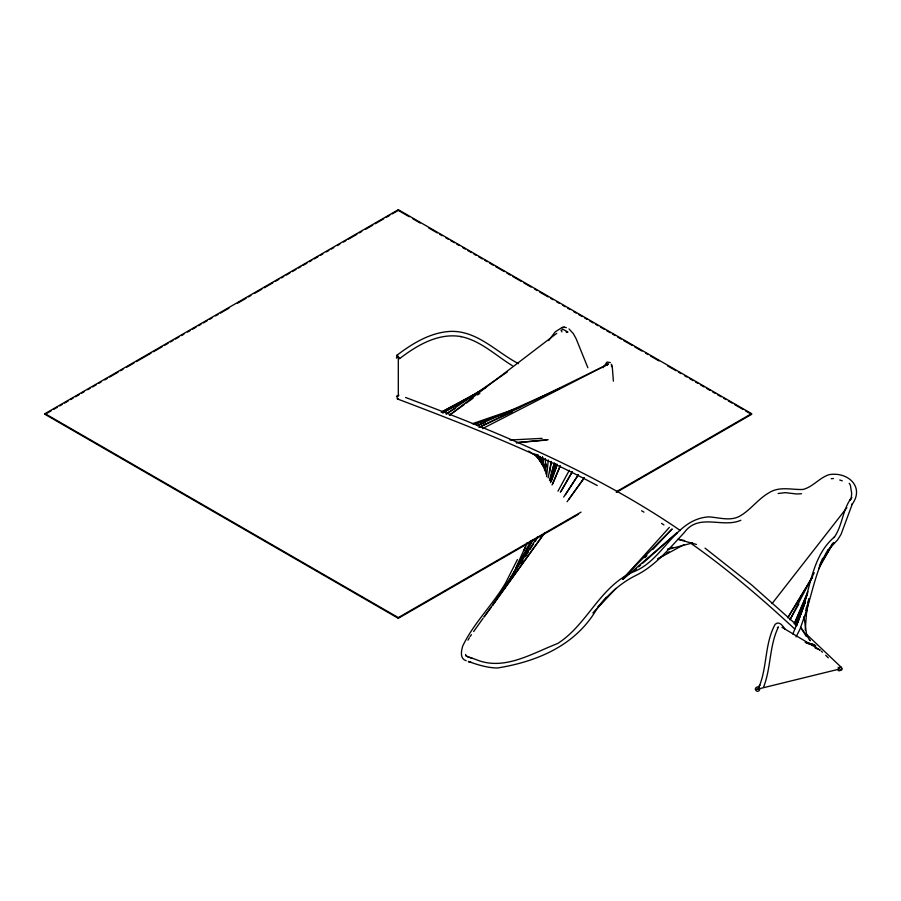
<?xml version="1.0" encoding="UTF-8"?>
<svg xmlns="http://www.w3.org/2000/svg" width="901" height="901" viewBox="0 0 901 901"><rect width="100%" height="100%" fill="white"/><g stroke="black" fill="none" stroke-linecap="round" stroke-linejoin="round"><path stroke-width="1.35" d="M611.486 364.86L611.52 364.241L611.576 366.662M805.246 630.013L807.071 605.202M562.201 327.908L564.285 327.142L566.324 327.671M546.592 476.652L548.281 459.994M518.514 363.632C496.293 352.201 477.102 330.228 450.038 331.41C430.16 332.582 412.444 343.472 396.992 355.208L398.659 357.674M399.008 358.069L399.627 358.609L396.992 355.208M805.866 610.473L806.249 607.77M549.644 472.541L551.333 461.447L548.123 477.879M805.922 615.71L808.963 599.334M550.41 478.949L554.318 462.877L549.452 480.346M807.803 602.792L808.85 598.715M551.378 478.217L555.793 463.598L550.117 480.864M551.266 481.404L557.28 464.319L550.522 482.609M805.111 602.161L796.45 625.913L805.28 602.206M807.082 595.032L795.369 624.911L805.179 600.505M552.809 483.713L560.298 465.772L552.02 484.986M807.882 591.653L794.288 623.886L807.668 593.016M515.98 567.517L527.265 542.639M819.369 566.008L822.703 558.293M763.53 687.249C771.188 667.923 769.184 645.645 778.475 626.916L777.338 627.896M517.399 559.589L505.641 582.868C492.791 604.875 473.791 622.873 462.754 645.961C461.289 650.77 459.611 658.8 466.189 660.737M523.965 550.331L525.711 546.873M814.267 572.732L789.918 619.809L798.804 604.075M509.076 581.156L531.185 540.476M557.978 491.169L569.364 470.221M818.536 568.903L832.828 543.427M607.544 364.826L607.893 364.195L606.79 363.903L607.274 365.412M603.096 367.687L606.981 362.056L610.337 362.562M467.979 640.172L469.331 637.84M509.876 579.985L514.798 571.471M516.194 569.038L532.345 541.05M561.143 491.18L572.372 471.707L560.366 492.329M504.594 588.184L532.84 539.654M792.846 634.011L799.818 616.701C810.506 590.482 811.17 556.536 834.472 536.951L834.078 537.548C842.717 525.486 842.435 509.088 851.76 497.453L850.15 500.134L851.332 498.152L851.659 493.162L850.353 485.098L849.192 483.274M796.045 636.928L799.998 629.191L803.929 617.951C812.071 595.516 815.225 570.705 827.861 550.083L827.512 550.612L837.536 539.958L841.005 534.462L852.357 503.884L851.952 504.56C864.915 487.182 848.156 471.46 829.157 474.647C819.414 477.676 812.939 487.002 802.937 489.457C791.574 489.941 779.658 486.044 769.184 492.667C758.248 498.782 750.95 509.606 740.16 515.924C730.463 521.578 719.043 517.433 708.693 516.881C674.849 519.01 663.62 560.174 633.685 571.741C599.852 586.134 587.531 624.596 557.618 643.528C531.962 653.405 504.042 671.268 476.043 659.566C472.935 658.44 461.605 654.79 472.473 658.361M812.398 576.989L787.767 617.793L812.589 577.158M821.093 562.596L822.545 560.185M824.719 556.593L826.172 554.194M827.614 551.795L832.693 543.393M821.34 562.81L833.752 542.492M510.878 578.971L513.153 575.457M520.733 563.744L523.008 560.231M525.294 556.717L528.324 552.031M529.844 549.689L533.629 543.832M535.149 541.49L536.669 539.147M565.49 494.626L578.386 474.714L563.699 497.025M492.667 605.089L537.447 536.962M548.675 340.578L555.196 331.85L562.348 327.333M470.007 636.68L471.448 634.642M473.622 631.578L483.15 618.165M544.857 532.547L483.972 617.016L491.101 607.353M567.067 501.722L584.344 477.755L568.801 499.357M492.712 605.134L542.616 535.757M772.056 603.602L846.861 507.691M597.982 606.688L606.429 597.295M622.535 579.399L669.375 527.378M758.349 686.821L759.847 685.188L759.475 685.864C767.269 666.121 764.769 643.1 775.164 624.325C779.241 620.395 783.127 626.263 785.12 629.281M592.869 612.905L616.036 588.387M644.992 557.742L646.918 555.703M652.707 549.565L672.011 529.135M622.839 578.487L671.988 529.101M634.507 570.547L636.59 568.7M638.674 566.842L640.757 564.995M642.841 563.148L677.225 532.615L623.053 579.309M556.739 333.325L449.385 415.26L464.071 404.695M466.324 403.074L473.093 398.174M477.609 394.92L479.873 393.286M399.627 358.609C417.028 345.286 438.427 332.57 461.244 336.625L460.715 336.546C480.695 340.601 495.482 355.354 512.309 365.637M507.195 372.045L446.108 414.032L455.658 408.176M657.617 559.296L664.533 554.768M666.83 553.259L669.139 551.75M442.83 412.816L486.078 387.441M578.588 514.223L398.31 618.311L45.05 414.359L45.05 413.649L398.31 209.696L751.569 413.649L751.569 414.359L616.352 492.419M45.05 414.359L51.143 410.845M53.576 409.437L57.236 407.32M59.669 405.923L62.101 404.515M64.545 403.107L68.194 400.99M70.627 399.594L73.071 398.186M75.504 396.778L79.153 394.661M81.597 393.264L84.03 391.856M87.69 389.739L90.123 388.331M92.555 386.934L96.216 384.817M98.648 383.409L101.081 382.001M104.741 379.895L107.174 378.488M109.607 377.08L118.132 372.158M120.576 370.75L123.009 369.342M126.669 367.236L133.979 363.013M136.411 361.616L151.03 353.169M153.463 351.762L161.989 346.84M164.433 345.432L168.082 343.326M170.514 341.918L172.958 340.51M175.391 339.103L179.04 336.997M181.484 335.589L183.917 334.181M187.577 332.075L190.01 330.667M192.442 329.259L196.103 327.153M198.535 325.745L200.968 324.337M203.412 322.93L207.061 320.824M209.494 319.416L211.938 318.008M215.587 315.902L218.019 314.494M220.463 313.086L228.989 308.165M237.515 303.243L246.041 298.321M248.473 296.913L250.917 295.505M254.566 293.388L261.876 289.176M264.308 287.768L272.845 282.846M275.278 281.439L278.927 279.333M281.371 277.925L283.804 276.517M286.236 275.109L289.897 273.003M292.329 271.595L295.99 269.478M298.422 268.07L300.855 266.673M303.299 265.266L306.948 263.148M309.381 261.74L311.825 260.344M314.258 258.936L317.907 256.819M320.351 255.411L322.783 254.014M326.444 251.897L328.876 250.489M331.309 249.081L333.753 247.685M337.402 245.568L339.835 244.16M343.495 242.054L345.928 240.646M348.36 239.238L356.897 234.316M359.33 232.909L361.763 231.501M365.423 229.395L372.732 225.171M375.165 223.763L383.691 218.842M386.124 217.434L389.784 215.328M392.217 213.92L398.31 210.406L409.268 216.736M45.05 413.649L398.31 617.602L581.032 512.117M616.352 491.721L751.569 413.649M442.853 412.849L467.281 399.211M469.725 397.848L472.169 396.485M480.458 390.933L441.197 412.219L475.683 394.097M658.057 558.62L683.915 544.733M482.463 428.651L608.547 363.925M479.197 427.333L606.328 365.108M479.208 427.356L512.309 411.791M759.577 688.251L757.55 689.164L839.878 668.947L838.133 667.269M477.215 425.475L560.422 388.173M740.813 520.282C722.332 528.414 698.545 512.579 684.152 532.739C669.319 548.304 655.455 565.862 635.723 575.514C619.865 583.409 606.778 595.584 596.327 609.774C575.198 645.668 536.793 661.694 497.386 668.001C488.252 667.866 479.411 665.332 470.851 662.348C467.371 660.906 467.574 661.379 471.088 662.415L468.565 661.559M477.271 425.621L485.11 422.625M513.39 410.09L474.005 424.348L509.651 411.734M667.573 549.227L672.844 547.346M472.383 423.718L520.012 407.308M667.562 549.475L692.565 542.943M562.235 327.491L564.285 327.142M778.137 493.478L785.289 492.656L796.709 493.996L801.53 493.737M516.374 442.673L548.123 439.677M516.386 442.695L546.828 440.037M831.195 478.701L833.538 478.532M509.977 440.015L542.12 438.359M757.144 689.49L755.443 688.905M678.104 539.192L684.681 540.611M805.28 642.3L814.752 644.891L805.528 642.379M678.093 539.361L696.45 544.441M807.803 643.517L815.844 645.927L805.393 642.323M839.755 480.008L842.3 480.852M405.585 397.476C499.616 432.75 593.365 471.595 676.865 528.155L680.255 530.554M397.532 398.985C465.378 424.731 533.268 451.131 597.273 485.549M815.135 647.943L820.225 650.105L782 627.299M412.928 218.842L420.238 223.065M428.763 227.987L437.289 232.909M439.722 234.316L442.166 235.724M445.815 237.83L448.248 239.238M450.691 240.646L454.341 242.752M456.784 244.16L459.217 245.568M462.866 247.685L465.31 249.081M467.743 250.489L471.392 252.607M473.836 254.014L476.269 255.411M478.701 256.819L482.362 258.936M484.794 260.344L487.227 261.74M489.671 263.148L493.32 265.266M495.764 266.673L504.29 271.595M506.722 273.003L510.371 275.109M512.815 276.517L521.341 281.439M523.774 282.846L531.083 287.059M534.744 289.176L537.176 290.584M539.609 291.992L548.135 296.913M550.579 298.321L553.011 299.718M556.66 301.835L559.104 303.243M562.753 305.349L565.197 306.757M567.63 308.165L570.063 309.572M573.723 311.678L576.156 313.086M578.588 314.494L582.249 316.6M584.681 318.008L587.114 319.416M589.558 320.824L593.207 322.93M595.651 324.337L598.084 325.745M600.517 327.153L604.177 329.259M606.61 330.667L610.259 332.773M612.703 334.181L615.135 335.589M617.568 336.997L621.228 339.103M623.661 340.51L632.187 345.432M634.631 346.84L641.94 351.063M645.589 353.169L648.022 354.577M650.466 355.985L658.991 360.907M667.517 365.829L676.043 370.75M678.476 372.158L680.919 373.566M684.569 375.672L687.001 377.08M689.445 378.488L693.094 380.605M695.538 382.001L697.971 383.409M700.404 384.817L704.064 386.934M706.497 388.331L710.146 390.448M712.59 391.856L715.022 393.264M717.455 394.661L721.115 396.778M723.548 398.186L725.992 399.594M728.425 400.99L732.074 403.107M734.518 404.515L743.043 409.437M745.476 410.845L751.569 414.359M641.591 510.754L643.945 512.151M468.205 656.964L465.659 655.399L466.211 656.018M661.582 523.391L663.936 524.923M528.673 451.063L535.735 455.703M690.29 542.898C727.276 568.869 761.649 598.365 794.783 629.044M705.021 548.135L751.625 584.918L796.405 624.731M809.256 639.676L810.348 640.724L800.809 627.468M806.429 634.214L841.421 667.45A2.162 1.408 -46.1 0 1 839.923 670.626A2.162 1.408 -46.1 0 1 838.29 668.79A2.162 1.408 -46.1 0 1 841.421 667.45M821.329 651.153L822.422 652.2M825.699 655.331L828.323 657.843M534.034 453.744L539.812 459.882M535.577 454.476L537.469 456.537M569.015 328.933L573.34 333.64L576.099 338.663L587.857 367.721M535.284 454.69L541.253 462.382M535.982 454.318L540.172 459.859M841.692 668.272L841.996 668.745A2.162 1.318 2 0 1 841.061 670.074M535.802 454.419L541.783 463.688M800.64 627.501L806.339 636.478M537.379 455.208L541.85 462.371M561.886 331.872L561.053 330.262L563.114 329.394L567.957 332.019L566.83 332.48A2.185 1.149 -56.2 0 1 566.233 331.838M537.199 455.275L542.47 465.096M538.742 456.007L541.929 462.202M538.032 454.814L543.145 466.358M540.127 456.841L544.497 467.191M539.992 456.897L543.81 467.473M541.49 457.584L544.609 466.741M465.58 654.453L465.806 655.162M541.377 457.674L544.463 468.452M542.526 457.032L543.585 461.03M612.207 365.93L613.39 381.179M542.402 457.077L544.733 470.851M803.996 616.712L806.845 636.207M546.164 464.026L546.502 466.786M545.353 458.553L545.871 473.982M398.31 209.696L398.31 210.406M398.31 356.909L398.31 395.595M398.31 617.602L398.31 618.311M398.479 398.569A2.162 0.957 -69.4 0 1 397.138 397.758A2.162 0.957 -69.4 0 1 398.794 394.942M396.508 396.294A2.162 1.25 0 0 1 398.704 395.753M396.631 358.226A2.162 1.34 -42.6 0 1 397.611 355.737M755.443 689.321A2.162 2.095 51.5 0 0 758.788 690.932A2.162 2.095 51.5 0 0 758.417 687.249A2.162 2.095 51.5 0 0 755.443 689.321"/></g></svg>
